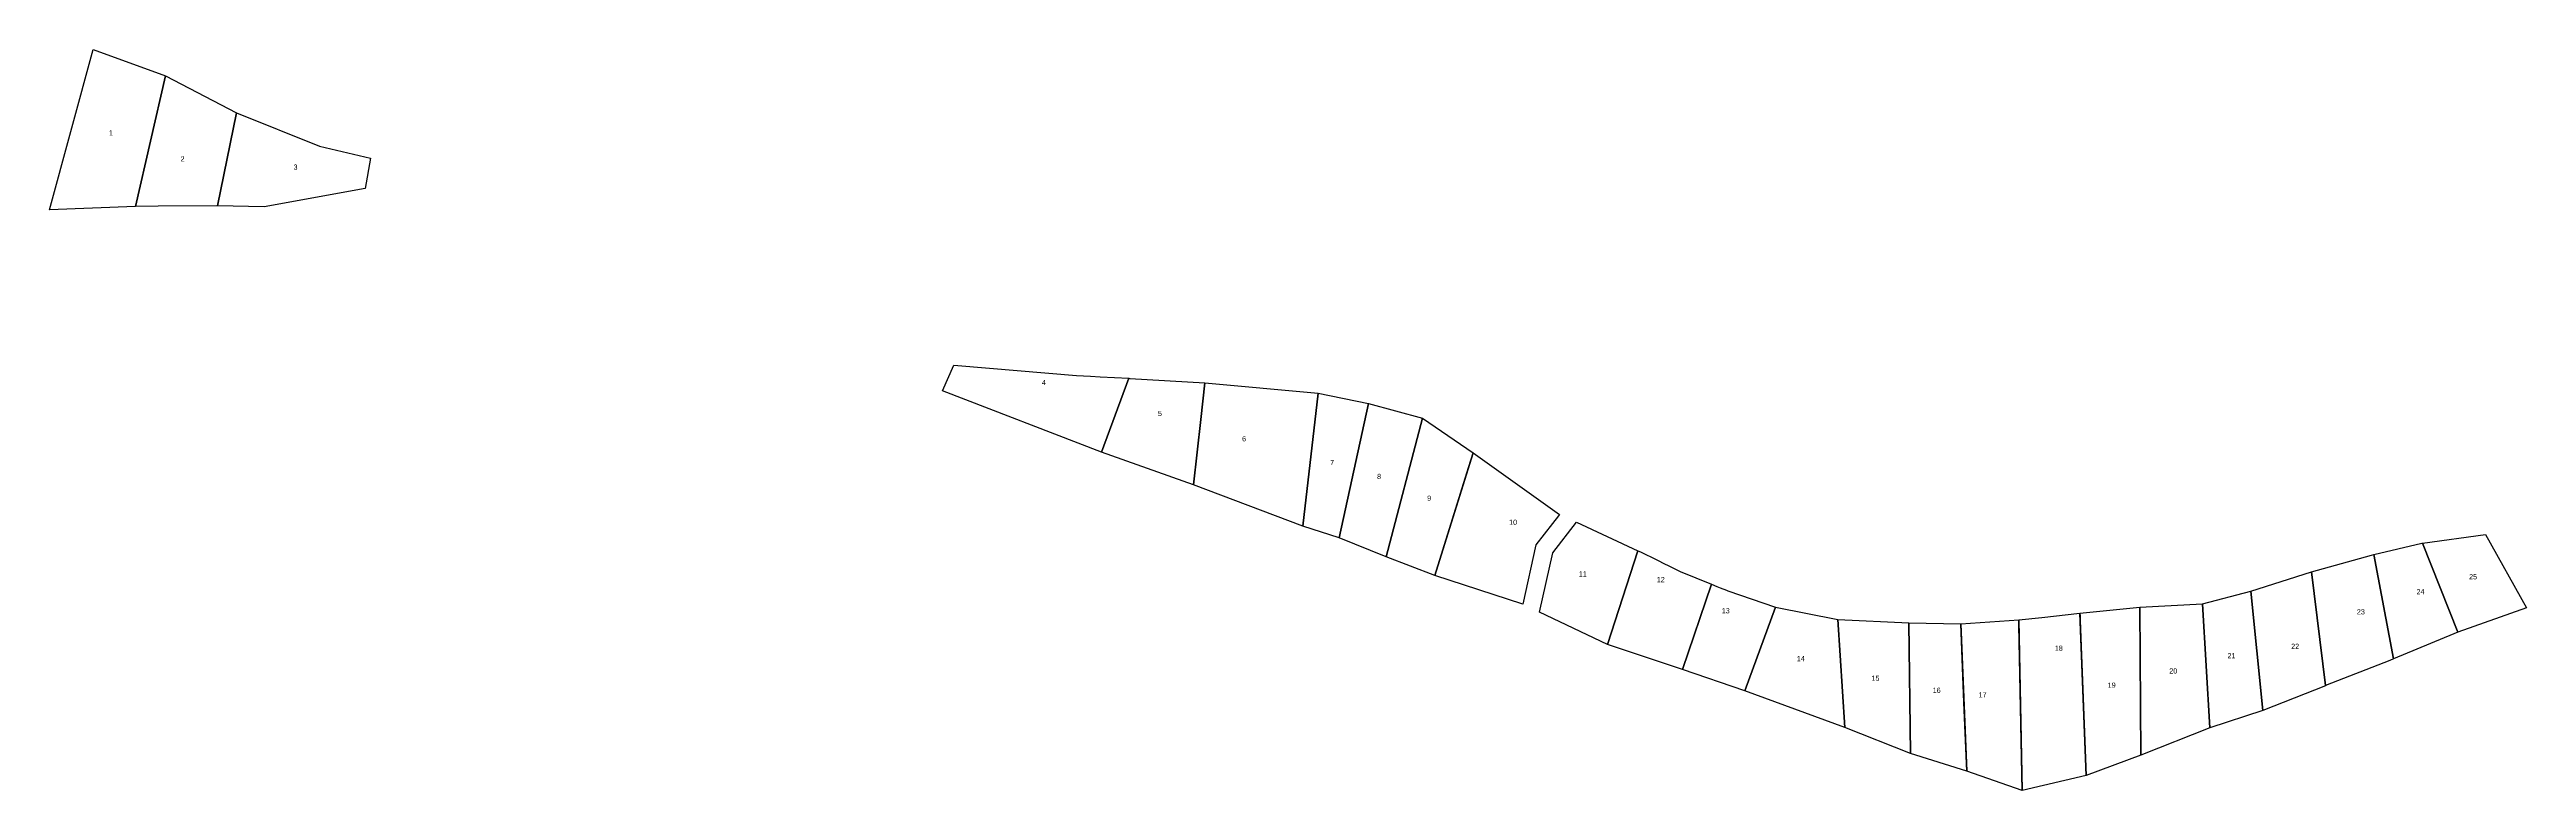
# Model space of a CAD drawing. Header units: metres. Extents: x -1735 to 1164, y -340 to 709.
# Drawn here: x -1735 to -302, y -340 to 89 of the extents above; entities that cross this region are included whole.
import ezdxf
from ezdxf.enums import TextEntityAlignment as Align

# ---------------------------------------------------------------- set-up
doc = ezdxf.new("R2010")
doc.units = ezdxf.units.M

msp = doc.modelspace()

# ---------------------------------------------------------------- linework, layer by layer
at = {"layer": 'LOTS'}
for points in [[(-1735.1627, -3.8546), (-1709.8716, 88.9624), (-1668.1396, 73.6669), (-1685.3505, -1.9428)], [(-1672.4203, -1.8225), (-1685.3505, -1.9428), (-1668.1396, 73.6669), (-1627.089, 52.3546), (-1638.032, -1.5029)], [(-1611.057, -2.1531), (-1638.032, -1.5029), (-1627.089, 52.3546), (-1578.9746, 32.9166), (-1549.5087, 26.1275), (-1552.6534, 8.5807)], [(-1218.6122, -108.7243), (-1212.1836, -93.7129), (-1209.7679, -93.9156), (-1141.1024, -99.6786), (-1133.0113, -100.1346), (-1127.5217, -100.444), (-1110.9179, -101.3798), (-1126.6435, -144.2261)], [(-1110.2073, -101.4199), (-1066.9519, -103.9864), (-1069.2334, -125.2857), (-1073.4349, -163.1337), (-1126.6435, -144.2261), (-1110.918, -101.3799)], [(-1073.4349, -163.1337), (-1069.2334, -125.2857), (-1066.9519, -103.9864), (-1001.2759, -109.9995), (-1010.2418, -186.9936)], [(-1010.2326, -186.9136), (-1001.2759, -109.9995), (-972.2943, -115.9337), (-989.2538, -193.7349)], [(-989.2539, -193.7349), (-972.2943, -115.9337), (-940.9387, -124.4109), (-962.0585, -204.683)], [(-962.0585, -204.683), (-940.9387, -124.4109), (-911.7881, -144.4873), (-933.9126, -215.6117)], [(-933.9126, -215.6117), (-914.4549, -153.0605), (-911.7881, -144.4873), (-861.842, -180.2137), (-862.4172, -180.9578), (-865.8604, -185.4123), (-875.4837, -197.8625), (-883.0762, -232.0399)], [(-873.2996, -236.7136), (-865.6812, -202.4199), (-852.0252, -184.7527), (-816.4118, -201.2198), (-833.978, -255.5116)], [(-390.803, -203.4165), (-363.0442, -196.9067), (-362.5464, -196.79), (-342.2513, -248.3516), (-344.4797, -249.2782), (-379.399, -263.7986)], [(-362.5464, -196.79), (-326.1977, -191.7248), (-302.4702, -234.2057), (-342.2513, -248.3516)], [(-833.978, -255.5116), (-816.4118, -201.2198), (-815.0007, -201.8722), (-805.4066, -206.562), (-805.1083, -206.7078), (-800.9767, -208.7275), (-798.9782, -209.7155), (-791.9569, -213.1868), (-773.8194, -220.5724), (-790.5469, -270.0316)], [(-461.9002, -224.555), (-426.8475, -213.4458), (-418.7522, -279.2985), (-418.7976, -279.3163), (-455.0164, -293.5979)], [(-392.031, -203.7581), (-390.803, -203.4165), (-379.399, -263.7986), (-381.5782, -264.6569), (-418.7522, -279.2985), (-426.8475, -213.4458)], [(-765.2593, -224.058), (-764.4871, -224.3724), (-736.7711, -233.7976), (-754.52, -282.3994), (-790.5469, -270.0316), (-773.8194, -220.5724), (-770.7295, -221.8306), (-768.8508, -222.5956)], [(-489.8496, -232.0324), (-461.9002, -224.555), (-455.0164, -293.5979), (-485.6251, -303.6609)], [(-754.52, -282.3994), (-736.7711, -233.7976), (-700.8137, -241.0124), (-696.7522, -303.4814)], [(-700.8137, -241.0124), (-659.7268, -243.0383), (-658.8031, -318.5267), (-696.7522, -303.4814)], [(-659.7268, -243.0383), (-629.6426, -243.5912), (-626.2414, -328.7986), (-658.8031, -318.5267)], [(-629.6426, -243.5912), (-596.1075, -241.2561), (-594.1933, -340.0057), (-626.2414, -328.7986), (-627.8307, -288.9814), (-628.4283, -274.011)], [(-596.1074, -241.2561), (-582.7364, -239.9099), (-560.7436, -237.2553), (-560.7193, -237.9011), (-560.6957, -238.5253), (-560.6662, -239.3056), (-560.5811, -241.5607), (-557.192, -331.391), (-594.1933, -340.0057), (-596.0502, -244.2052)], [(-560.7436, -237.2553), (-526.185, -233.8653), (-525.4397, -319.5787), (-557.192, -331.391)], [(-526.185, -233.8653), (-489.8496, -232.0324), (-485.6251, -303.6609), (-525.4397, -319.5787)]]:
    msp.add_lwpolyline(points, close=True, dxfattribs=at)

# ---------------------------------------------------------------- texts
at = {"layer": 'LABELS'}
for s, p in [('1', (-1699.6311, 39.208)), ('2', (-1658.2063, 24.1507)), ('3', (-1592.8858, 19.3873)), ('4', (-1159.9701, -105.277)), ('5', (-1092.8982, -123.2386)), ('6', (-1044.2276, -137.8798)), ('7', (-993.2641, -151.6454)), ('8', (-966.1364, -159.6906)), ('9', (-937.1745, -172.2982)), ('10', (-888.6044, -186.2057)), ('11', (-848.2792, -216.1235)), ('25', (-333.3664, -217.768)), ('12', (-803.2183, -219.4107)), ('24', (-363.754, -226.4236)), ('13', (-765.623, -237.4572)), ('23', (-398.2352, -238.0624)), ('18', (-572.9685, -259.1316)), ('22', (-436.2628, -258.0427)), ('14', (-722.2142, -265.1727)), ('20', (-506.7749, -272.2843)), ('21', (-473.0979, -263.4616)), ('15', (-679.0239, -276.5147)), ('16', (-643.6035, -283.4887)), ('17', (-617.074, -286.1073)), ('19', (-542.3901, -280.5226))]:
    msp.add_text(s, height=3, dxfattribs=at).set_placement(p, align=Align.CENTER)

doc.saveas('drawing.dxf')
